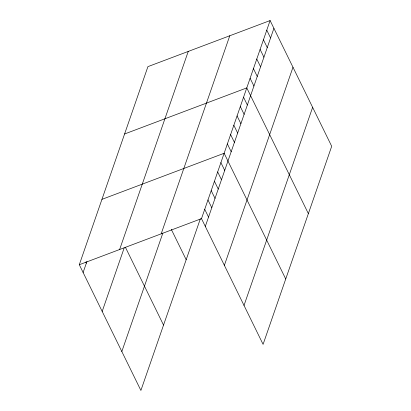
<?xml version="1.0" encoding="UTF-8"?>
<svg xmlns="http://www.w3.org/2000/svg" width="411" height="411" viewBox="0 0 411 411"><rect width="100%" height="100%" fill="white"/><g stroke="black" fill="none" stroke-linecap="round" stroke-linejoin="round"><path stroke-width="0.62" d="M200.342 218.822L140.896 390.45L79.302 264.725L147.914 66.639L270.104 20.55L331.698 146.275L263.086 344.361L201.498 218.637L270.104 20.55M83.114 272.508L86.957 261.422M119.627 249.518L188.238 51.426M102.185 311.43L124.22 247.812M161.174 233.849L229.78 35.757M121.826 351.528L162.864 233.047M205.31 226.42L273.916 28.333M224.375 265.342L292.986 67.255M244.021 305.44L312.632 107.353M124.584 133.986L246.78 87.903L308.368 213.622M101.943 199.356L224.139 153.267L285.727 278.992M79.302 264.725L201.498 218.637M266.775 30.173L270.587 37.956M263.441 39.795L267.253 47.578M260.106 49.412L263.919 57.196M256.777 59.035L260.589 66.818M253.443 68.658L257.255 76.441M250.109 78.28L253.926 86.063M243.543 97.237L247.355 105.021M240.312 106.577L244.124 114.361M237.075 115.917L240.887 123.701M233.838 125.252L237.656 133.036M230.607 134.592L234.419 142.376M227.37 143.932L231.182 151.716M220.902 162.607L224.714 170.39M217.671 171.947L221.483 179.73M214.434 181.287L218.246 189.07M211.197 190.622L215.015 198.405M207.966 199.962L211.778 207.745M204.729 209.302L208.541 217.085M171.315 229.374L186.178 259.711M125.386 247.206L163.537 325.08M85.807 262.059L86.351 263.174"/></g></svg>
